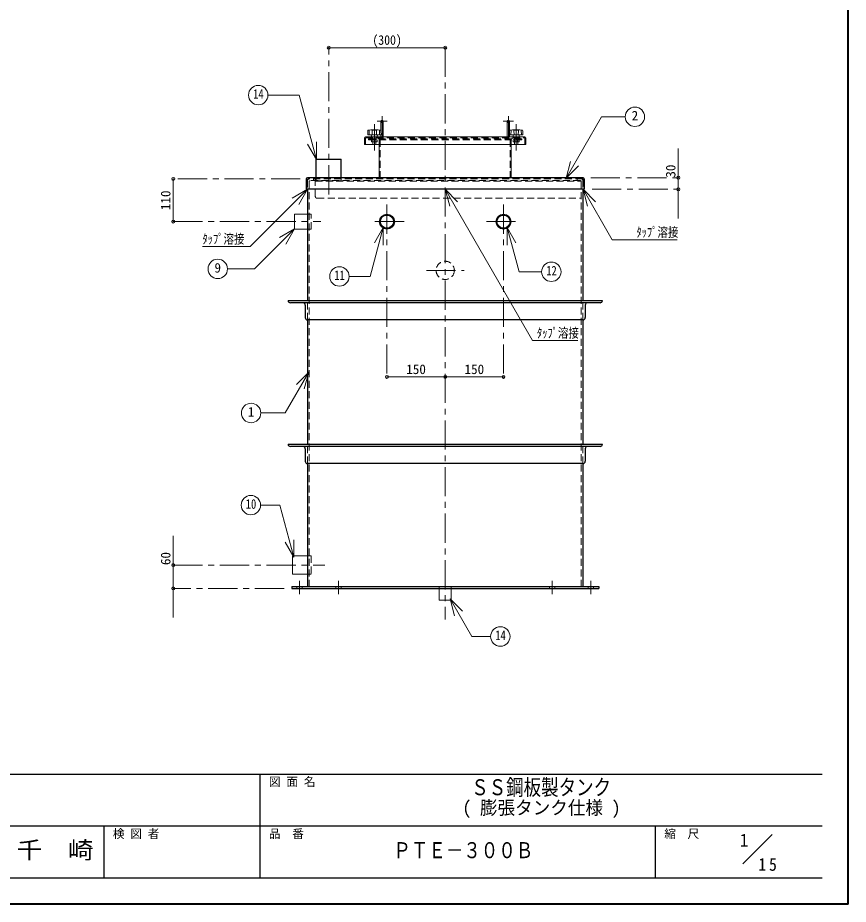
# Model space of a CAD drawing. Units: millimetres at full size, sheet at 1:15. Extents: x -3184 to 2891, y -2037 to 2178.
# Drawn here: x 753 to 2891, y -2037 to 246 of the extents above; entities that cross this region are included whole.
import ezdxf
from ezdxf.enums import TextEntityAlignment as Align

# ---------------------------------------------------------------- set-up
doc = ezdxf.new("R2010")
doc.units = ezdxf.units.MM
doc.header["$LTSCALE"] = 15
doc.header["$PDMODE"] = 32
doc.header["$PDSIZE"] = 7.5
doc.linetypes.add('CHAIN1', pattern=[8, 5, -1, 1, -1])
doc.linetypes.add('DASHED1', pattern=[1.8, 1.2, -0.6])
doc.layers.add('0-0', color=7, linetype='Continuous', lineweight=18)
doc.styles.add('ＭＳ ゴシック', font='')
doc.styles.get('ＭＳ ゴシック').set_extended_font_data('MS Gothic')

msp = doc.modelspace()

# ---------------------------------------------------------------- linework, layer by layer
at = {"layer": '0-0', "color": 1, "lineweight": 40}
for q in [(2890.8, 2177.87), (-3184.2, -2037.13)]:
    msp.add_line((2890.8, -2037.13), q, dxfattribs=at)
at = {"layer": '0-0', "color": 4, "lineweight": 9}
for p, q in [((1853.3, 168.87), (1553.3, 168.87)), ((1687.8, -20.63), (1687.8, -50.13)), ((1693.8, -20.63), (1693.8, -60.63)), ((2012.8, -20.63), (2012.8, -60.63)), ((2018.8, -20.63), (2018.8, -50.13)), ((1687.8, -55.76), (1687.8, -60.63)), ((2018.8, -55.76), (2018.8, -60.63)), ((1683.5, -80.63), (1683.5, -165.93)), ((2023.1, -80.63), (2023.1, -165.93)), ((2453.3, -90.93), (2453.3, -270.93)), ((1153.3, -279.13), (1153.3, -169.13)), ((1853.3, -679.13), (1703.3, -679.13)), ((2003.3, -679.13), (1853.3, -679.13)), ((1153.3, -1088.63), (1153.3, -1298.63))]:
    msp.add_line(p, q, dxfattribs=at)
at = {"layer": '0-0', "color": 4, "linetype": 'CHAIN1', "lineweight": 9}
for p, q in [((1553.3, -209.13), (1553.3, 168.87)), ((1853.3, 168.87), (1853.3, -1303.63)), ((1677.8, -20.63), (1703.8, -20.63)), ((1690.8, -7.63), (1690.8, -60.63)), ((2028.8, -20.63), (2002.8, -20.63)), ((2015.8, -7.63), (2015.8, -60.63)), ((1670.8, -28.03), (1670.8, -95.63)), ((2035.8, -28.03), (2035.8, -95.63)), ((1480.1, -169.13), (1153.3, -169.13)), ((2228.1, -165.93), (2453.3, -165.93)), ((2231.3, -195.93), (2453.3, -195.93)), ((1703.3, -235.13), (1703.3, -679.13)), ((2003.3, -235.13), (2003.3, -679.13)), ((1153.3, -279.13), (1533.3, -279.13)), ((1747.3, -279.13), (1659.3, -279.13)), ((1959.3, -279.13), (2047.3, -279.13)), ((1804.8, -404.63), (1901.8, -404.63)), ((1153.3, -1163.63), (1543.3, -1163.63)), ((1478.3, -1204.13), (1478.3, -1238.63)), ((1578.3, -1204.13), (1578.3, -1238.63)), ((2128.3, -1204.13), (2128.3, -1238.63)), ((2228.3, -1204.13), (2228.3, -1238.63)), ((1438.3, -1223.63), (1153.3, -1223.63))]:
    msp.add_line(p, q, dxfattribs=at)
at = {"layer": '0-0'}
for p, q in [((1396.97, 46.7), (1477.21, 46.7)), ((1521.6, -118.97), (1477.21, 46.7)), ((1653.63, -55.42), (1653.97, -44.9)), ((1661.39, -43.04), (1655.48, -43.35)), ((1657.25, -55.83), (1657.64, -44.19)), ((1661.81, -43.03), (1679.79, -43.03)), ((1665.31, -55.83), (1664.93, -44.19)), ((1676.28, -55.83), (1676.67, -44.19)), ((1680.21, -43.04), (1686.11, -43.35)), ((1684.35, -55.83), (1683.96, -44.19)), ((1687.97, -55.42), (1687.63, -44.9)), ((2018.63, -55.42), (2018.97, -44.9)), ((2026.39, -43.04), (2020.48, -43.35)), ((2022.25, -55.83), (2022.64, -44.19)), ((2044.79, -43.03), (2026.81, -43.03)), ((2030.31, -55.83), (2029.93, -44.19)), ((2041.28, -55.83), (2041.67, -44.19)), ((2045.21, -43.04), (2051.11, -43.35)), ((2049.35, -55.83), (2048.96, -44.19)), ((2052.97, -55.42), (2052.63, -44.9)), ((1645.8, -62.93), (1645.8, -80.63)), ((2058.5, -60.63), (1648.1, -60.63)), ((1654.03, -55.83), (1687.57, -55.83)), ((1663.17, -60.26), (1662.8, -55.83)), ((1678.43, -60.26), (1678.8, -55.83)), ((2052.57, -55.83), (2019.03, -55.83)), ((2028.17, -60.26), (2027.8, -55.83)), ((2043.43, -60.26), (2043.8, -55.83)), ((2060.8, -62.93), (2060.8, -80.63)), ((1521.6, -118.97), (1499.1, -80)), ((1521.6, -118.97), (1521.6, -73.97)), ((1645.8, -80.63), (2060.8, -80.63)), ((2164.5, -167.51), (2176.15, -124.04)), ((2164.5, -167.51), (2196.32, -135.69)), ((1498.5, -195.93), (1459.53, -218.43)), ((1498.5, -195.93), (1476, -234.9)), ((1853.3, -195.93), (1864.94, -239.4)), ((1853.3, -195.93), (1885.12, -227.75)), ((2208.1, -195.93), (2219.74, -239.4)), ((2208.1, -195.93), (2239.92, -227.75)), ((1465.3, -298.13), (1465.3, -260.13)), ((1465.3, -260.13), (1498.8, -260.13)), ((1693.87, -294.55), (1660.18, -420.27)), ((1693.87, -294.55), (1671.37, -333.53)), ((1693.87, -294.55), (1693.87, -339.55)), ((2012.73, -294.55), (2012.73, -339.55)), ((2012.73, -294.55), (2035.23, -333.53)), ((2012.73, -294.55), (2043.21, -408.32)), ((1465.51, -297.86), (1362.46, -400.9)), ((1465.51, -297.86), (1426.54, -320.36)), ((1465.51, -297.86), (1443.01, -336.83)), ((1465.3, -298.13), (1498.8, -298.13)), ((1292.66, -400.9), (1362.46, -400.9)), ((2101.52, -408.32), (2043.21, -408.32)), ((1605.8, -420.27), (1660.18, -420.27)), ((1502.16, -666.59), (1470.34, -698.41)), ((1502.16, -666.59), (1490.52, -710.05)), ((1377.95, -1009.19), (1427.42, -1009.19)), ((1463.43, -1143.57), (1427.42, -1009.19)), ((1463.43, -1143.57), (1440.93, -1104.6)), ((1463.43, -1143.57), (1463.43, -1098.57)), ((1460.3, -1140.13), (1460.3, -1187.13)), ((1498.8, -1140.13), (1460.3, -1140.13)), ((1498.8, -1187.13), (1460.3, -1187.13)), ((1837.8, -1222.13), (1837.8, -1253.63)), ((1868.8, -1222.13), (1868.8, -1253.63)), ((1868.8, -1253.63), (1837.8, -1253.63)), ((1865.85, -1250.65), (1897.67, -1282.47)), ((1865.85, -1250.65), (1877.5, -1294.12)), ((2618.97, -1932.89), (2694.73, -1857.13))]:
    msp.add_line(p, q, dxfattribs=at)
at = {"layer": '0-0', "color": 4, "linetype": 'DASHED1', "lineweight": 9}
for p, q in [((1648.1, -64.08), (1648.1, -80.63)), ((1649.25, -62.93), (2057.35, -62.93)), ((1655.8, -65.93), (1655.8, -68.23)), ((2050.8, -65.93), (1655.8, -65.93)), ((1655.8, -68.23), (2050.8, -68.23)), ((1660.8, -62.93), (1660.8, -65.93)), ((1665.8, -68.23), (1665.8, -60.63)), ((1666.8, -80.13), (1666.8, -60.63)), ((1675.8, -68.23), (1675.8, -60.63)), ((1680.8, -62.93), (1680.8, -65.93)), ((1685.8, -68.23), (1685.8, -169.13)), ((2020.8, -68.23), (2020.8, -169.13)), ((2025.8, -62.93), (2025.8, -65.93)), ((2030.8, -68.23), (2030.8, -60.63)), ((2039.8, -80.13), (2039.8, -60.63)), ((2040.8, -68.23), (2040.8, -60.63)), ((2045.8, -62.93), (2045.8, -65.93)), ((2050.8, -65.93), (2050.8, -68.23)), ((2058.5, -64.08), (2058.5, -80.63)), ((1664.55, -73.73), (1677.05, -73.73)), ((1666.8, -80.13), (1667.3, -80.63)), ((1667.05, -68.53), (1667.05, -73.23)), ((1674.3, -80.63), (1674.8, -80.13)), ((1674.55, -68.53), (1674.55, -73.23)), ((1683.5, -80.63), (1683.5, -69.38)), ((2023.1, -80.63), (2023.1, -69.38)), ((2042.05, -73.73), (2029.55, -73.73)), ((2032.3, -80.63), (2031.8, -80.13)), ((2032.05, -68.53), (2032.05, -73.23)), ((2039.8, -80.13), (2039.3, -80.63)), ((2039.55, -68.53), (2039.55, -73.23)), ((1513.8, -169.13), (1513.8, -173.63)), ((1518.8, -214.13), (1518.8, -169.13)), ((1518.8, -175.13), (2203.3, -175.13)), ((2192.8, -169.13), (2192.8, -173.63)), ((1523.8, -219.13), (2203.3, -219.13)), ((1498.8, -260.13), (1508.3, -260.13)), ((1508.3, -298.13), (1508.3, -260.13)), ((1498.8, -298.13), (1508.3, -298.13)), ((1498.8, -1140.13), (1508.3, -1140.13)), ((1508.3, -1140.13), (1508.3, -1187.13)), ((1498.8, -1187.13), (1508.3, -1187.13)), ((1471.3, -1219.13), (1471.3, -1223.63)), ((1485.3, -1219.13), (1485.3, -1223.63)), ((1837.8, -1219.13), (1837.8, -1222.13)), ((1868.8, -1219.13), (1868.8, -1222.13)), ((2221.3, -1219.13), (2221.3, -1223.63)), ((2235.3, -1219.13), (2235.3, -1223.63))]:
    msp.add_line(p, q, dxfattribs=at)
at = {"layer": '0-0', "color": 5, "lineweight": 25}
for p, q in [((1520.8, -118.13), (1585.8, -118.13)), ((1520.8, -165.93), (1520.8, -118.13)), ((1585.8, -165.93), (1585.8, -118.13)), ((1495.3, -169.13), (1495.3, -195.93)), ((2208.1, -165.93), (1498.5, -165.93)), ((2211.3, -169.13), (2211.3, -195.93)), ((2211.3, -195.93), (1495.3, -195.93)), ((1498.8, -195.93), (1498.8, -482.13)), ((2207.8, -195.93), (2207.8, -482.13)), ((1448.8, -482.13), (2257.8, -482.13)), ((2251.8, -488.13), (1454.8, -488.13)), ((1492.8, -494.13), (1492.8, -526.13)), ((2213.8, -494.13), (2213.8, -526.13)), ((1498.8, -532.13), (1498.8, -852.13)), ((2207.8, -532.13), (1498.8, -532.13)), ((2207.8, -532.13), (2207.8, -852.13)), ((1448.8, -852.13), (2257.8, -852.13)), ((2251.8, -858.13), (1454.8, -858.13)), ((1492.8, -864.13), (1492.8, -896.13)), ((2213.8, -864.13), (2213.8, -896.13)), ((1498.8, -902.13), (1498.8, -1219.13)), ((2207.8, -902.13), (1498.8, -902.13)), ((2207.8, -902.13), (2207.8, -1219.13)), ((1458.3, -1219.13), (1458.3, -1223.63)), ((1458.3, -1223.63), (2248.3, -1223.63))]:
    msp.add_line(p, q, dxfattribs=at)
at = {"layer": '0-0', "linetype": 'DASHED1'}
for p, q in [((1498.5, -170.73), (1498.5, -195.93)), ((1498.8, -173.63), (1498.8, -195.93)), ((2206.5, -169.13), (1500.1, -169.13)), ((1503.3, -175.88), (1503.3, -1219.13)), ((2201.05, -173.63), (1505.55, -173.63)), ((1513.8, -169.13), (1513.8, -173.63)), ((1585.8, -165.93), (1585.8, -174.13)), ((2192.8, -169.13), (2192.8, -173.63)), ((2203.3, -175.88), (2203.3, -1219.13)), ((2207.8, -173.63), (2207.8, -195.93)), ((2208.1, -170.73), (2208.1, -195.93)), ((1498.8, -532.13), (1498.8, -482.13)), ((2207.8, -532.13), (2207.8, -482.13)), ((1498.8, -902.13), (1498.8, -852.13)), ((2207.8, -902.13), (2207.8, -852.13)), ((1571.3, -1219.13), (1571.3, -1223.63)), ((1585.3, -1219.13), (1585.3, -1223.63)), ((2121.3, -1219.13), (2121.3, -1223.63)), ((2135.3, -1219.13), (2135.3, -1223.63))]:
    msp.add_line(p, q, dxfattribs=at)
at = {"layer": '0-0', "color": 6, "lineweight": 25}
for p, q in [((-3116.7, -1701.77), (2823.3, -1701.77)), ((1376.87, -1969.63), (1376.87, -1701.77)), ((2823.3, -1835.7), (-230.27, -1835.7)), ((975.08, -1969.63), (975.08, -1835.7)), ((2394.73, -1969.63), (2394.73, -1835.7)), ((2823.3, -1969.63), (-3116.7, -1969.63))]:
    msp.add_line(p, q, dxfattribs=at)
at = {"layer": '0-0'}
for points in [[(2164.5, -167.51), (2255.93, -9.14), (2316.66, -9.14)], [(1498.5, -195.93), (1351.1, -343.33), (1228.4, -343.33)], [(1853.3, -195.93), (2078.23, -585.52), (2194.44, -585.52)], [(2208.1, -195.93), (2283.13, -325.89), (2450.53, -325.89)], [(1502.16, -666.59), (1441.35, -771.92), (1378.48, -771.92)], [(1865.85, -1250.65), (1921.78, -1347.52), (1970.24, -1347.52)]]:
    msp.add_lwpolyline(points, dxfattribs=at)
at = {"layer": '0-0', "color": 4, "linetype": 'DASHED1', "lineweight": 9}
for points in [[(1666.8, -80.13), (1674.8, -80.13), (1674.8, -60.63)], [(2039.8, -80.13), (2031.8, -80.13), (2031.8, -60.63)], [(1663.32, -68.53), (1663.32, -73.23), (1664.55, -73.73)], [(1678.28, -68.53), (1678.28, -73.23), (1677.05, -73.73)], [(2028.32, -68.53), (2028.32, -73.23), (2029.55, -73.73)], [(2043.28, -68.53), (2043.28, -73.23), (2042.05, -73.73)]]:
    msp.add_lwpolyline(points, dxfattribs=at)
at = {"layer": '0-0', "linetype": 'DASHED1'}
msp.add_lwpolyline([(1520.8, -165.93), (1520.8, -174.13), (1585.8, -174.13)], dxfattribs=at)
at = {"layer": '0-0', "color": 5, "lineweight": 25}
msp.add_lwpolyline([(1458.3, -1219.13), (2248.3, -1219.13), (2248.3, -1223.63)], dxfattribs=at)
at = {"layer": '0-0'}
for centre in [(1371.97, 46.7), (2341.66, -9.14), (1267.66, -400.9), (2126.52, -408.32), (1580.8, -420.27), (1353.48, -771.92), (1352.95, -1009.19), (1995.24, -1347.52)]:
    msp.add_circle(centre, 25, dxfattribs=at)
at = {"layer": '0-0', "color": 5, "lineweight": 25}
for centre, radius in [((1703.3, -279.13), 19), ((1703.3, -279.13), 17), ((2003.3, -279.13), 19), ((2003.3, -279.13), 17)]:
    msp.add_circle(centre, radius, dxfattribs=at)
at = {"layer": '0-0', "color": 4, "linetype": 'DASHED1', "lineweight": 9}
msp.add_circle((1853.3, -404.63), 23.5, dxfattribs=at)
at = {"layer": '0-0', "color": 4, "lineweight": 9}
for centre, start in [((1690.8, -20.63), 360), ((2015.8, -20.63), 0)]:
    msp.add_arc(centre, 3, start, 180, dxfattribs=at)
at = {"layer": '0-0', "color": 4, "linetype": 'DASHED1', "lineweight": 9}
for centre, radius, start, end in [((1690.8, -20.63), 3, 180, 0), ((2015.8, -20.63), 3, 180, 360), ((1649.25, -64.08), 1.15, 90, 180), ((1663.62, -68.53), 0.3, 90, 180), ((1666.75, -68.53), 0.3, 0, 90), ((1667.35, -68.53), 0.3, 90, 180), ((1674.25, -68.53), 0.3, 0, 90), ((1674.85, -68.53), 0.3, 90, 180), ((1677.98, -68.53), 0.3, 0, 90), ((1682.35, -69.38), 1.15, 0, 90), ((1683.5, -68.23), 2.3, 0, 90), ((2023.1, -68.23), 2.3, 90, 180), ((2024.25, -69.38), 1.15, 90, 180), ((2028.62, -68.53), 0.3, 90, 180), ((2031.75, -68.53), 0.3, 0, 90), ((2032.35, -68.53), 0.3, 90, 180), ((2039.25, -68.53), 0.3, 0, 90), ((2039.85, -68.53), 0.3, 90, 180), ((2042.98, -68.53), 0.3, 0, 90), ((2057.35, -64.08), 1.15, 0, 90), ((1664.31, -66.08), 7.65, 271.74524, 290.89913), ((1670.8, -59.4), 14.33, 254.82182, 285.17818), ((1677.28, -66.08), 7.65, 249.10087, 268.25476), ((2029.31, -66.08), 7.65, 271.74524, 290.89913), ((2035.8, -59.4), 14.33, 254.82182, 285.17818), ((2042.28, -66.08), 7.65, 249.10087, 268.25476), ((1523.8, -214.13), 5, 180, 270)]:
    msp.add_arc(centre, radius, start, end, dxfattribs=at)
at = {"layer": '0-0'}
for centre, radius, start, end in [((1655.57, -44.95), 1.6, 93.01913, 178.15415), ((1655.19, -45.49), 1.66, 93.02757, 128.73305), ((1655.26, -51.8), 7.97, 72.62002, 91.09064), ((1661.81, -51.03), 8, 90, 93.01913), ((1665.33, -44.18), 0.4, 97.29873, 181.90915), ((1670.8, -86.9), 43.47, 82.70127, 97.29873), ((1676.27, -44.18), 0.4, 358.09085, 82.70127), ((1679.79, -51.03), 8, 86.98087, 90), ((1686.34, -51.8), 7.97, 88.90936, 107.37998), ((1686.03, -44.95), 1.6, 1.84585, 86.98087), ((1686.4, -45.49), 1.66, 51.26695, 86.97243), ((2020.57, -44.95), 1.6, 93.01913, 178.15415), ((2020.19, -45.49), 1.66, 93.02757, 128.73305), ((2020.26, -51.8), 7.97, 72.62002, 91.09064), ((2026.81, -51.03), 8, 90, 93.01913), ((2030.33, -44.18), 0.4, 97.29873, 181.90915), ((2035.8, -86.9), 43.47, 82.70127, 97.29873), ((2041.27, -44.18), 0.4, 358.09085, 82.70127), ((2044.79, -51.03), 8, 86.98087, 90), ((2051.34, -51.8), 7.97, 88.90936, 107.37998), ((2051.03, -44.95), 1.6, 1.84585, 86.98087), ((2051.4, -45.49), 1.66, 51.26695, 86.97243), ((1648.1, -62.93), 2.3, 90, 180), ((1654.03, -55.43), 0.4, 178.15415, 270), ((1663.57, -60.23), 0.4, 184.76364, 270), ((1678.03, -60.23), 0.4, 270, 355.23636), ((1687.57, -55.43), 0.4, 270, 1.84585), ((2019.03, -55.43), 0.4, 178.15415, 270), ((2028.57, -60.23), 0.4, 184.76364, 270), ((2043.03, -60.23), 0.4, 270, 355.23636), ((2052.57, -55.43), 0.4, 270, 1.84585), ((2058.5, -62.93), 2.3, 0, 90)]:
    msp.add_arc(centre, radius, start, end, dxfattribs=at)
at = {"layer": '0-0', "color": 5, "lineweight": 25}
for centre, radius, start, end in [((1498.5, -169.13), 3.2, 90, 180), ((2208.1, -169.13), 3.2, 0, 90), ((1454.8, -482.13), 6, 180, 270), ((1486.8, -494.13), 6, 0, 90), ((2219.8, -494.13), 6, 90, 180), ((2251.8, -482.13), 6, 270, 0), ((1498.8, -526.13), 6, 180, 270), ((2207.8, -526.13), 6, 270, 0), ((1454.8, -852.13), 6, 180, 270), ((1486.8, -864.13), 6, 0, 90), ((2219.8, -864.13), 6, 90, 180), ((2251.8, -852.13), 6, 270, 0), ((1498.8, -896.13), 6, 180, 270), ((2207.8, -896.13), 6, 270, 0)]:
    msp.add_arc(centre, radius, start, end, dxfattribs=at)
at = {"layer": '0-0', "linetype": 'DASHED1'}
for centre, radius, start, end in [((1500.1, -170.73), 1.6, 90, 180), ((1503.3, -173.63), 4.5, 90, 180), ((1505.55, -175.88), 2.25, 90, 180), ((2201.05, -175.88), 2.25, 0, 90), ((2203.3, -173.63), 4.5, 0, 90), ((2206.5, -170.73), 1.6, 0, 90)]:
    msp.add_arc(centre, radius, start, end, dxfattribs=at)
at = {"layer": '0-0', "color": 1}
for p in [(1553.3, 168.87), (1853.3, 168.87), (1153.3, -169.13), (2453.3, -165.93), (2453.3, -195.93), (1153.3, -279.13), (1703.3, -679.13), (1853.3, -679.13), (2003.3, -679.13), (1153.3, -1163.63), (1153.3, -1223.63)]:
    msp.add_point(p, dxfattribs=at)

# ---------------------------------------------------------------- texts
at = {"layer": '0-0', "style": 'ＭＳ ゴシック'}
for s, height, width, p in [('(300)', 24.74, 0.9, (1665.8, 168.87)), ('14', 24.74, 0.8, (1358.84, 29.82)), ('ﾀｯﾌﾟ溶接', 24.74, 0.8, (2345.53, -325.89)), ('ﾀｯﾌﾟ溶接', 24.74, 0.8, (1228.4, -343.33)), ('11', 24.74, 0.8, (1567.67, -437.14)), ('12', 24.74, 0.8, (2113.39, -425.2)), ('ﾀｯﾌﾟ溶接', 24.74, 0.8, (2089.44, -585.52)), ('10', 24.74, 0.8, (1339.82, -1026.06)), ('14', 24.74, 0.8, (1982.12, -1364.4)), ('ＳＳ鋼板製タンク', 41.24, 0.8, (1920.08, -1768.74)), ('( 膨張タンク仕様 )', 34.92, 0.95, (1897.58, -1816.36)), ('千\u3000崎', 43.99, 1.1, (750.08, -1932.67)), ('ＰＴＥ－３００Ｂ', 41.24, 0.8, (1719.86, -1930.79))]:
    msp.add_text(s, height=height, dxfattribs=dict(at, width=width)).set_placement(p, align=Align.BOTTOM_LEFT)
for s, height, p in [('2', 24.74, (2333.22, -26.02)), ('9', 24.74, (1259.22, -417.78)), ('150', 24.74, (1752.99, -679.13)), ('150', 24.74, (1902.99, -679.13)), ('1', 24.74, (1345.04, -788.8)), ('図 面 名', 21.99, (1399.37, -1739.27)), ('検 図 者', 21.99, (997.58, -1873.2)), ('品\u3000番', 21.99, (1399.37, -1873.2)), ('縮\u3000尺', 21.99, (2417.23, -1873.2)), ('1', 32.99, (2611.35, -1898.42))]:
    msp.add_text(s, height=height, dxfattribs=at).set_placement(p, align=Align.BOTTOM_LEFT)
for s, p in [('30', (2453.3, -165.93)), ('110', (1153.3, -249.44)), ('60', (1153.3, -1163.63))]:
    msp.add_text(s, height=24.74, rotation=90, dxfattribs=at).set_placement(p, align=Align.BOTTOM_LEFT)
at = {"layer": '0-0', "insert": (2659.3, -1951.48), "char_height": 32.99, "attachment_point": 7, "style": 'ＭＳ ゴシック'}
msp.add_mtext('\\T1.36;\\W0.9;15', dxfattribs=at)

doc.saveas('drawing.dxf')
